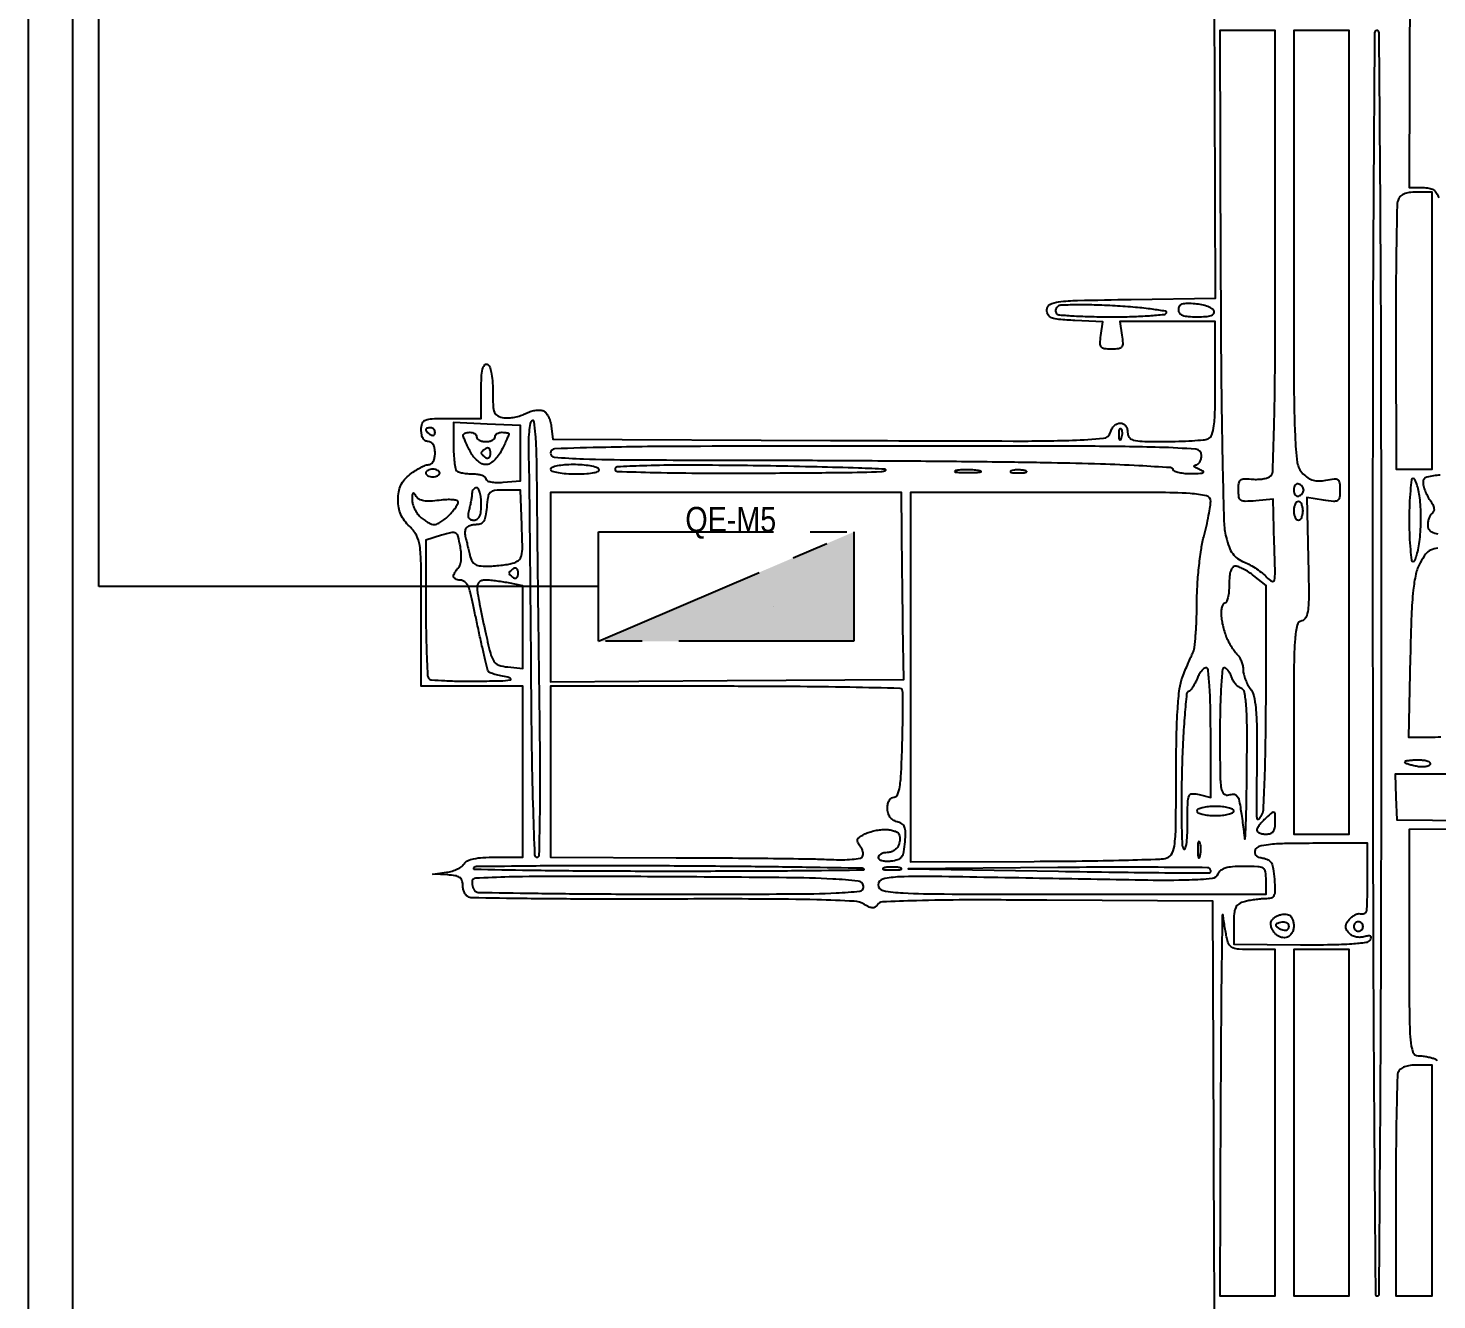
# Model space of a CAD drawing. Header units: millimetres. Extents: x -35961 to -35580, y 154458 to 154764.
# Drawn here: x -35925.649 to -35921.816, y 154645.311 to 154648.77 of the extents above; entities that cross this region are included whole.
import ezdxf

# ---------------------------------------------------------------- set-up
doc = ezdxf.new("R2010")
doc.units = ezdxf.units.MM
doc.header["$MEASUREMENT"] = 0
doc.linetypes.add('PHANTOM2', pattern=[31.75, 15.875, -3.175, 3.175, -3.175, 3.175, -3.175])
doc.layers.get('0').update_dxf_attribs({"color": 253})
for name, color, linetype in [('ELÉCTRICO', 255, 'Continuous'), ('LigacoesEletricos', 80, 'Continuous'), ('LigacoesParciais', 10, 'Continuous'), ('QuadrosMáquinas', 40, 'Continuous')]:
    doc.layers.add(name, color=color, linetype=linetype)
doc.styles.get("Standard").update_dxf_attribs({"font": 'ARIALN.TTF'})

msp = doc.modelspace()

# ---------------------------------------------------------------- hatches: boundary and pattern name
at = {"layer": 'QuadrosMáquinas', "linetype": 'PHANTOM2', "ltscale": 0.03}
h = msp.add_hatch(color=256, dxfattribs=at)
h.dxf.hatch_style = 1
h.paths.add_polyline_path([(-35923.4021, 154647.1027), (-35923.4021, 154647.4), (-35924.0975, 154647.1027)])

# ---------------------------------------------------------------- linework, layer by layer
at = {"color": 0, "elevation": 0}
for points in [[(-35921.8879, 154649.2107), (-35921.8912, 154648.3369), (-35921.8548, 154648.3369, -0.042244), (-35921.8371, 154648.3354, -0.100164), (-35921.8247, 154648.3307, -0.115508), (-35921.8163, 154648.322, -0.067766), (-35921.8105, 154648.3087, 0.041406)], [(-35922.4193, 154645.071, -0.000251), (-35922.4205, 154645.2641, -0.000379), (-35922.4217, 154645.4941, -0.000279), (-35922.4227, 154645.7488), (-35922.4248, 154646.3958), (-35922.8768, 154646.3983, 0.001571), (-35923.0987, 154646.3988, 0.00659), (-35923.232, 154646.3969, 0.003921), (-35923.3245, 154646.3937, 0.247556), (-35923.3381, 154646.3857, -0.098628), (-35923.3441, 154646.3794, -0.164167), (-35923.351, 154646.3773, -0.104392), (-35923.3601, 154646.3795, -0.027095), (-35923.3735, 154646.3868, 0.127289), (-35923.401, 154646.3953, 0.005494), (-35923.5029, 154646.3992, 0.006064), (-35923.6563, 154646.4014, 0.001337), (-35923.9196, 154646.4013, -0.001493), (-35924.1199, 154646.4012, -0.002396), (-35924.2908, 154646.4025, -0.000437), (-35924.4416, 154646.4045, -0.135669), (-35924.4531, 154646.4079, -0.106405), (-35924.4582, 154646.4128, -0.051211), (-35924.4625, 154646.4209, -0.047513), (-35924.4655, 154646.4306, -0.049696), (-35924.4664, 154646.4405, 0.09431), (-35924.4687, 154646.4524, 0.157021), (-35924.4751, 154646.4602, 0.103648), (-35924.487, 154646.4647, 0.028129), (-35924.5073, 154646.4668), (-35924.5481, 154646.4687), (-35924.5104, 154646.4742, 0.03837), (-35924.4953, 154646.4776, 0.038796), (-35924.4808, 154646.4833, 0.041705), (-35924.4692, 154646.4902, 0.109435), (-35924.4627, 154646.4974, -0.161159), (-35924.4539, 154646.5054, -0.052632), (-35924.4369, 154646.5109, -0.036932), (-35924.4122, 154646.5142, -0.014683), (-35924.3779, 154646.5152), (-35924.3031, 154646.5152), (-35924.3031, 154646.7476), (-35924.3031, 154646.98), (-35924.4413, 154646.98), (-35924.5795, 154646.98), (-35924.5795, 154647.1828, 0.002315), (-35924.5801, 154647.3148, 0.031361), (-35924.5836, 154647.3629, 0.089163), (-35924.5926, 154647.3908, 0.083445), (-35924.6109, 154647.4146, -0.045399), (-35924.6251, 154647.4303, -0.058679), (-35924.6348, 154647.4472, -0.05822), (-35924.6405, 154647.4659, -0.04374), (-35924.6423, 154647.4874, -0.041496), (-35924.6405, 154647.5094, -0.06949), (-35924.6349, 154647.5271, -0.07074), (-35924.6248, 154647.5424, -0.044627), (-35924.6092, 154647.5571, -0.022783), (-35924.5953, 154647.567, -0.02434), (-35924.5808, 154647.5755, -0.024866), (-35924.5677, 154647.5814, -0.094937), (-35924.559, 154647.5831, 0.168371), (-35924.5522, 154647.5854, 0.101284), (-35924.5467, 154647.592, 0.076532), (-35924.543, 154647.6021, 0.048608), (-35924.5418, 154647.6145, 0.04716), (-35924.5431, 154647.6276, 0.088208), (-35924.5469, 154647.6375, 0.118484), (-35924.5529, 154647.6437, 0.140575), (-35924.5607, 154647.6459, -0.140575), (-35924.5685, 154647.6482, -0.118484), (-35924.5745, 154647.6543, -0.088208), (-35924.5783, 154647.6642, -0.04716), (-35924.5795, 154647.6773, -0.077921), (-35924.5767, 154647.6954, -0.226921), (-35924.5682, 154647.7044, -0.085635), (-35924.5497, 154647.7081, -0.006367), (-35924.4979, 154647.7087), (-35924.4162, 154647.7087), (-35924.4162, 154647.7852, -0.010408), (-35924.4154, 154647.8215, -0.04401), (-35924.4126, 154647.843, -0.10375), (-35924.4077, 154647.8539, -0.328656), (-35924.4005, 154647.8562, -0.213833), (-35924.3938, 154647.8499, -0.046693), (-35924.3889, 154647.8344, -0.035922), (-35924.3858, 154647.8121, -0.016868), (-35924.3848, 154647.7829, 0.010344), (-35924.3839, 154647.7426, 0.088811), (-35924.38, 154647.725, 0.184035), (-35924.3713, 154647.7158, 0.076827), (-35924.3546, 154647.7108, 0.051103), (-35924.341, 154647.7102, 0.030643), (-35924.3249, 154647.7123, 0.030449), (-35924.309, 154647.7163, 0.045852), (-35924.2958, 154647.7219, -0.041815), (-35924.2834, 154647.7272, -0.038607), (-35924.27, 154647.7306, -0.040906), (-35924.2576, 154647.7317, -0.09346), (-35924.2483, 154647.73, -0.124794), (-35924.2408, 154647.7247, -0.053745), (-35924.2339, 154647.7145, -0.048588), (-35924.2284, 154647.7015, -0.046191), (-35924.2255, 154647.6875), (-35924.2215, 154647.6522), (-35923.466, 154647.649, 0.000446), (-35922.9685, 154647.6473, 0.007836), (-35922.8072, 154647.6494, 0.016777), (-35922.723, 154647.6547, 0.314569), (-35922.7039, 154647.671, -0.069759), (-35922.6999, 154647.6806, -0.069588), (-35922.6934, 154647.6888, -0.075572), (-35922.6854, 154647.6943, -0.114702), (-35922.6773, 154647.6962, -0.115978), (-35922.6694, 154647.6943, -0.109473), (-35922.6629, 154647.6891, -0.096727), (-35922.6587, 154647.681, -0.071894), (-35922.6573, 154647.671, 0.156644), (-35922.6529, 154647.6575, 0.177289), (-35922.6417, 154647.6499, 0.056476), (-35922.6174, 154647.6466, 0.005436), (-35922.5578, 154647.6459, 0.00705), (-35922.5182, 154647.6465, 0.008902), (-35922.4817, 154647.6482, 0.007317), (-35922.4512, 154647.6506, 0.06844), (-35922.4384, 154647.6535, 0.219566), (-35922.428, 154647.6643, 0.054746), (-35922.4222, 154647.6887, 0.026103), (-35922.4193, 154647.732, 0.004173), (-35922.4186, 154647.8169), (-35922.4186, 154647.9726), (-35922.5483, 154647.9726), (-35922.678, 154647.9726), (-35922.6725, 154647.9349, -0.023908), (-35922.6704, 154647.9131, -0.177169), (-35922.6734, 154647.9033, -0.200714), (-35922.6818, 154647.8984, -0.031807), (-35922.7012, 154647.8972, -0.031711), (-35922.7206, 154647.8984, -0.198651), (-35922.729, 154647.9032, -0.178405), (-35922.7321, 154647.913, -0.02479), (-35922.73, 154647.9343), (-35922.7246, 154647.9715), (-35922.8009, 154647.9752, -0.009072), (-35922.8441, 154647.9781, -0.069272), (-35922.864, 154647.9826, -0.172828), (-35922.8735, 154647.9907, -0.132029), (-35922.8771, 154648.004, -0.273243), (-35922.8686, 154648.0184, -0.095293), (-35922.8449, 154648.0261, -0.025445), (-35922.7931, 154648.0298, -0.001789), (-35922.6478, 154648.0325), (-35922.4184, 154648.036), (-35922.4216, 154649.1323)], [(-35921.8069, 154647.5546, 0.045843), (-35921.8432, 154647.5486, 0.341076), (-35921.8532, 154647.5356, 0.063347), (-35921.8519, 154647.5252, 0.0284), (-35921.8476, 154647.5119, 0.027556), (-35921.8415, 154647.4982, 0.033561), (-35921.8342, 154647.4862, -0.033585), (-35921.827, 154647.4742, -0.074855), (-35921.8235, 154647.4642, -0.116483), (-35921.824, 154647.4565, -0.184873), (-35921.8279, 154647.4513, 0.108209), (-35921.8328, 154647.4466, 0.050885), (-35921.8369, 154647.4388, 0.047088), (-35921.8397, 154647.4294, 0.048659), (-35921.8406, 154647.4197, 0.126441), (-35921.8375, 154647.4077, 0.158605), (-35921.8292, 154647.3999, 0.078438), (-35921.8128, 154647.3951, 0.015067)], [(-35921.8133, 154647.3557, 0.095321), (-35921.8325, 154647.3507, 0.122001), (-35921.8462, 154647.3394, 0.034809), (-35921.861, 154647.3161, 0.069415), (-35921.8727, 154647.2852, 0.029292), (-35921.8799, 154647.2413, 0.016934), (-35921.8847, 154647.1743, 0.003697), (-35921.8881, 154647.0586), (-35921.893, 154646.8418), (-35921.8362, 154646.8418, 0.015023), (-35921.8044, 154646.8428, 0.094191)], [(-35921.4983, 154646.5935), (-35921.8909, 154646.5902), (-35921.8909, 154646.2826, 0.001275), (-35921.8904, 154646.0875, 0.018272), (-35921.8875, 154646.0182, 0.060336), (-35921.8808, 154645.9851, 0.323519), (-35921.8668, 154645.9749, -0.025883), (-35921.8561, 154645.9744, -0.017054), (-35921.8439, 154645.9727, -0.017174), (-35921.8321, 154645.9702, -0.03151), (-35921.8228, 154645.9673, -0.103529), (-35921.8152, 154645.9624, -0.065705)]]:
    msp.add_lwpolyline(points, format="xyb", dxfattribs=at)
for points in [[(-35922.4041, 154648.1014, 0.001495), (-35922.4025, 154647.8231, 0.002987), (-35922.3992, 154647.6032, 0.001701), (-35922.395, 154647.4285, 0.053402), (-35922.3893, 154647.3858, 0.029026), (-35922.381, 154647.3591, 0.068905), (-35922.3712, 154647.3409, 0.081546), (-35922.358, 154647.3279, 0.055157), (-35922.3394, 154647.3177, -0.030192), (-35922.3235, 154647.3099, -0.020035), (-35922.3062, 154647.2993, -0.02019), (-35922.2902, 154647.2875, -0.036632), (-35922.2783, 154647.2765, 0.083199), (-35922.2647, 154647.266, 0.496511), (-35922.2578, 154647.2692, 0.059612), (-35922.2558, 154647.29, 0.00215), (-35922.2579, 154647.3697), (-35922.2615, 154647.4889), (-35922.3086, 154647.4847, -0.015736), (-35922.3369, 154647.4832, -0.145878), (-35922.3485, 154647.4863, -0.217074), (-35922.3542, 154647.4948, -0.040196), (-35922.3557, 154647.514, -0.035411), (-35922.3544, 154647.5321, -0.181721), (-35922.3497, 154647.5408, -0.173622), (-35922.3402, 154647.5445, -0.031773), (-35922.3212, 154647.5437, 0.02889), (-35922.3068, 154647.543, 0.027335), (-35922.2922, 154647.544, 0.028409), (-35922.2793, 154647.5463, 0.080081), (-35922.2709, 154647.5498, 0.250021), (-35922.2622, 154647.5647, 0.002897), (-35922.2585, 154647.683, 0.005314), (-35922.2559, 154647.8564, 0.001097), (-35922.2552, 154648.1618), (-35922.2552, 154648.7641), (-35922.3306, 154648.7641), (-35922.406, 154648.7641)], [(-35922.205, 154646.866), (-35922.205, 154646.578), (-35922.1296, 154646.578), (-35922.0542, 154646.578), (-35922.0542, 154647.671), (-35922.0542, 154648.7641), (-35922.1296, 154648.7641), (-35922.205, 154648.7641), (-35922.205, 154648.1736, 0.000663), (-35922.2045, 154647.7955, 0.009434), (-35922.2016, 154647.6606, 0.023218), (-35922.1953, 154647.589, 0.164499), (-35922.1801, 154647.5582, 0.050068), (-35922.1663, 154647.5469, 0.079398), (-35922.1523, 154647.5406, 0.075492), (-35922.1366, 154647.5387, 0.041115), (-35922.1173, 154647.541, -0.021146), (-35922.0948, 154647.5445, -0.185004), (-35922.0852, 154647.542, -0.212393), (-35922.0805, 154647.534, -0.028694), (-35922.0793, 154647.5139, -0.031991), (-35922.0806, 154647.4935, -0.228342), (-35922.0859, 154647.4854, -0.162892), (-35922.0967, 154647.483, -0.014971), (-35922.1244, 154647.4866), (-35922.1695, 154647.4939), (-35922.1657, 154647.3282, -0.003145), (-35922.1641, 154647.2312, -0.028572), (-35922.1661, 154647.189, -0.079778), (-35922.1719, 154647.1674, -0.244179), (-35922.1834, 154647.1582, 0.295437), (-35922.1958, 154647.1464, 0.039509), (-35922.2015, 154647.109, 0.016736), (-35922.2044, 154647.0377, 0.001647)], [(-35921.9903, 154647.0429, 0.000542), (-35921.9891, 154646.344, 0.001119), (-35921.9863, 154645.7978, 0.000058), (-35921.9828, 154645.3267, 0.412003), (-35921.9777, 154645.3216, 0.412201), (-35921.9726, 154645.3267, 0.000058), (-35921.9694, 154645.7975, 0.00112), (-35921.967, 154646.3436, 0.000541), (-35921.9663, 154647.0429, 0.000476), (-35921.967, 154647.8029, 0.001355), (-35921.9694, 154648.3321, 0.000105), (-35921.9726, 154648.7579, 0.411947), (-35921.9789, 154648.7641, 0.412145), (-35921.9851, 154648.7579, 0.000106), (-35921.988, 154648.3323, 0.001356), (-35921.9901, 154647.8033, 0.000475)], [(-35921.927, 154647.9255), (-35921.926, 154647.5705), (-35921.877, 154647.5705), (-35921.8281, 154647.5705), (-35921.8281, 154647.9475), (-35921.8281, 154648.3244), (-35921.8712, 154648.3244, 0.031215), (-35921.8912, 154648.3231, 0.072414), (-35921.9057, 154648.3191, 0.100226), (-35921.9154, 154648.3122, 0.113612), (-35921.9212, 154648.3024, 0.07143), (-35921.924, 154648.2855, 0.001016), (-35921.9258, 154648.1826, 0.002795), (-35921.927, 154648.0631, 0.001836)], [(-35922.8483, 154648.0128, 0.080735), (-35922.8516, 154648.0081, 0.091648), (-35922.8531, 154648.0029, 0.100727), (-35922.8526, 154647.9978, 0.120942), (-35922.8501, 154647.9937, 0.179926), (-35922.8426, 154647.9903, 0.004057), (-35922.8024, 154647.9877, 0.008612), (-35922.7548, 154647.9858, 0.005659), (-35922.6999, 154647.9851, 0.007044), (-35922.6451, 154647.9859, 0.010925), (-35922.5979, 154647.9883, 0.005417), (-35922.5585, 154647.9915, 0.235114), (-35922.5516, 154647.9958, 0.533668), (-35922.5537, 154648.0003, 0.007041), (-35922.59, 154648.0058, 0.012504), (-35922.6357, 154648.0109, 0.007067), (-35922.6914, 154648.0148, 0.00702), (-35922.7483, 154648.0173, 0.010572), (-35922.7979, 154648.0177, 0.005704), (-35922.8393, 154648.0167, 0.189539)], [(-35922.5191, 154648.0047, 0.165616), (-35922.516, 154647.9956, 0.13819), (-35922.5077, 154647.9895, 0.07228), (-35922.4926, 154647.9861, 0.019099), (-35922.4678, 154647.9851, 0.018072), (-35922.4446, 154647.986, 0.06403), (-35922.4301, 154647.9889, 0.141798), (-35922.4229, 154647.994, 0.254466), (-35922.4216, 154648.0008, 0.179929), (-35922.4267, 154648.0072, 0.044102), (-35922.4388, 154648.0131, 0.039557), (-35922.4549, 154648.0178, 0.030649), (-35922.4729, 154648.0205, 0.019591), (-35922.4957, 154648.0215, 0.083695), (-35922.5092, 154648.0193, 0.165406), (-35922.5163, 154648.0138, 0.147827)], [(-35924.567, 154647.6781, 0.151918), (-35924.5661, 154647.6754, 0.038439), (-35924.5633, 154647.6719, 0.035638), (-35924.5592, 154647.6681, 0.029505), (-35924.5544, 154647.6648, 0.082592), (-35924.5496, 154647.6628, 0.161196), (-35924.5455, 154647.6632, 0.182303), (-35924.5428, 154647.6658, 0.108972), (-35924.5418, 154647.6703, 0.093332), (-35924.5428, 154647.6754, 0.09642), (-35924.5455, 154647.6797, 0.099167), (-35924.5496, 154647.6826, 0.105053), (-35924.5544, 154647.6836, 0.042167), (-35924.5592, 154647.6832, 0.061769), (-35924.5633, 154647.682, 0.081139), (-35924.566, 154647.6802, 0.210953)], [(-35924.4916, 154647.636, 0.012681), (-35924.491, 154647.6119, 0.017241), (-35924.4891, 154647.5903, 0.014191), (-35924.4865, 154647.5727, 0.153426), (-35924.4832, 154647.5663, 0.12431), (-35924.4778, 154647.5631, 0.025624), (-35924.4668, 154647.5604, 0.025482), (-35924.4535, 154647.5586, 0.021582), (-35924.4392, 154647.558, -0.035609), (-35924.4256, 154647.557, -0.053985), (-35924.4141, 154647.5541, -0.070581), (-35924.4062, 154647.5498, -0.237001), (-35924.4036, 154647.5447, 0.287917), (-35924.4005, 154647.5396, 0.063099), (-35924.3903, 154647.5362, 0.045629), (-35924.3752, 154647.5346, 0.024401), (-35924.3565, 154647.5352), (-35924.3094, 154647.5391), (-35924.3094, 154647.6145), (-35924.3094, 154647.6899), (-35924.4005, 154647.6936), (-35924.4916, 154647.6973)], [(-35924.4651, 154647.6616, -0.203692), (-35924.4642, 154647.6652, -0.103848), (-35924.4605, 154647.6683, -0.075106), (-35924.4547, 154647.6704, -0.048478), (-35924.4476, 154647.671, -0.064853), (-35924.4404, 154647.6701, -0.082425), (-35924.4343, 154647.6674, -0.098894), (-35924.4302, 154647.6633, -0.148195), (-35924.4288, 154647.6585, 0.191087), (-35924.4268, 154647.6537, 0.088204), (-35924.4214, 154647.6496, 0.068025), (-35924.4132, 154647.6468, 0.048028), (-35924.4036, 154647.6459, 0.048028), (-35924.394, 154647.6468, 0.068025), (-35924.3859, 154647.6496, 0.088204), (-35924.3804, 154647.6537, 0.191087), (-35924.3785, 154647.6585, -0.148195), (-35924.377, 154647.6633, -0.098894), (-35924.373, 154647.6674, -0.082425), (-35924.3669, 154647.6701, -0.064853), (-35924.3597, 154647.671, -0.021774), (-35924.3524, 154647.6707, -0.034977), (-35924.3463, 154647.6698, -0.039124), (-35924.3419, 154647.6684, -0.305901), (-35924.3408, 154647.6667, -0.102902), (-35924.3414, 154647.6637, -0.003068), (-35924.3466, 154647.652, -0.00599), (-35924.353, 154647.6382, -0.004086), (-35924.3606, 154647.6227, -0.039834), (-35924.3701, 154647.6069, -0.051945), (-35924.3814, 154647.5942, -0.060869), (-35924.3931, 154647.5858, -0.125155), (-35924.4039, 154647.5831, -0.11884), (-35924.4142, 154647.5856, -0.054686), (-35924.4258, 154647.5933, -0.04979), (-35924.4369, 154647.6044, -0.048873), (-35924.4456, 154647.6177, -0.007534), (-35924.4526, 154647.6316, -0.009168), (-35924.4588, 154647.6448, -0.007939), (-35924.4636, 154647.6561, -0.061509)], [(-35924.2876, 154647.6106, -0.00576), (-35924.2862, 154647.5553, -0.000418), (-35924.2844, 154647.4027, -0.000585), (-35924.2827, 154647.2207, -0.000443), (-35924.2811, 154647.0209, 0.001639), (-35924.2789, 154646.7959, 0.004805), (-35924.2753, 154646.641, 0.001348), (-35924.2711, 154646.5214, 0.403142), (-35924.2647, 154646.5152, 0.407094), (-35924.2583, 154646.5214, 0.001978), (-35924.2563, 154646.6205, 0.00572), (-35924.2556, 154646.7516, 0.001856), (-35924.2576, 154646.9455, -0.000285), (-35924.2599, 154647.1225, -0.00029), (-35924.2621, 154647.2985, -0.000281), (-35924.2637, 154647.4516, -0.001197), (-35924.2645, 154647.543, 0.005178), (-35924.2656, 154647.6149, 0.014541), (-35924.2684, 154647.6651, 0.013182), (-35924.2723, 154647.6998, 0.542135), (-35924.278, 154647.7025, 0.214619), (-35924.2828, 154647.6954, 0.016936), (-35924.286, 154647.6723, 0.020629), (-35924.2878, 154647.6434, 0.014234)], [(-35922.6814, 154647.6637, 0.018894), (-35922.6807, 154647.6543, 0.168741), (-35922.6789, 154647.6507, 0.470617), (-35922.6766, 154647.6509, 0.054073), (-35922.6738, 154647.6561, 0.051402), (-35922.6718, 154647.663, 0.05415), (-35922.6714, 154647.67, 0.060344), (-35922.6724, 154647.6761, 0.126455), (-35922.6748, 154647.6802, 0.296942), (-35922.6775, 154647.6808, 0.208169), (-35922.6799, 154647.6785, 0.077125), (-35922.6813, 154647.6725, 0.028489)], [(-35924.2277, 154647.6145, 0.392852), (-35924.2173, 154647.6032, 0.009097), (-35924.1382, 154647.5989, 0.008117), (-35924.0047, 154647.5961, 0.00097), (-35923.7095, 154647.5953, -0.000971), (-35923.4871, 154647.5947, -0.000776), (-35923.2475, 154647.5932, -0.000784), (-35923.0257, 154647.5911, -0.001987), (-35922.8646, 154647.5887, -0.003002), (-35922.7308, 154647.5854, -0.006228), (-35922.6264, 154647.5809, -0.001902), (-35922.5409, 154647.5758, -0.303752), (-35922.5337, 154647.5703, 0.219766), (-35922.5292, 154647.5656, 0.038519), (-35922.5172, 154647.5619, 0.03552), (-35922.5014, 154647.5594, 0.025196), (-35922.4835, 154647.5589, 0.005994), (-35922.4587, 154647.5596, 0.116951), (-35922.4514, 154647.5617, 0.57917), (-35922.4514, 154647.5649, 0.031773), (-35922.4625, 154647.5705, -0.022562), (-35922.4713, 154647.5748, -0.099298), (-35922.4757, 154647.5784, -0.410092), (-35922.4754, 154647.5809, -0.160542), (-35922.4719, 154647.5822, 0.152978), (-35922.466, 154647.5845, 0.091309), (-35922.4609, 154647.5902, 0.075778), (-35922.4574, 154647.5986, 0.060238), (-35922.4562, 154647.6082, 0.391182), (-35922.4716, 154647.6248, 0.012727), (-35922.5701, 154647.6301, 0.006718), (-35922.7573, 154647.6329, 0.000372), (-35923.342, 154647.6334, 0.000547), (-35923.851, 154647.6328, 0.004772), (-35924.077, 154647.6301, 0.00335), (-35924.2164, 154647.6262, 0.404094)], [(-35924.4162, 154647.6145, 0.163822), (-35924.4154, 154647.6122, 0.033983), (-35924.4125, 154647.6088, 0.032351), (-35924.4084, 154647.6053, 0.025622), (-35924.4036, 154647.6019, 0.146489), (-35924.3989, 154647.6007, 0.191582), (-35924.3948, 154647.6024, 0.134005), (-35924.392, 154647.6073, 0.063222), (-35924.3911, 154647.6145, 0.063222), (-35924.392, 154647.6217, 0.134005), (-35924.3948, 154647.6266, 0.191582), (-35924.3989, 154647.6284, 0.146489), (-35924.4036, 154647.6271, 0.025622), (-35924.4084, 154647.6237, 0.032351), (-35924.4125, 154647.6202, 0.033983), (-35924.4154, 154647.6169, 0.163822)], [(-35924.567, 154647.5601, 0.17482), (-35924.5655, 154647.5561, 0.093122), (-35924.5614, 154647.5527, 0.073362), (-35924.5553, 154647.5504, 0.053595), (-35924.5481, 154647.5496, 0.053595), (-35924.5409, 154647.5504, 0.073362), (-35924.5348, 154647.5527, 0.093122), (-35924.5307, 154647.5561, 0.17482), (-35924.5293, 154647.5601, 0.17482), (-35924.5307, 154647.5641, 0.093122), (-35924.5348, 154647.5675, 0.073362), (-35924.5409, 154647.5698, 0.053595), (-35924.5481, 154647.5705, 0.053595), (-35924.5553, 154647.5698, 0.073362), (-35924.5614, 154647.5675, 0.093122), (-35924.5655, 154647.5641, 0.17482)], [(-35924.2277, 154647.5705, 0.333273), (-35924.224, 154647.5656, 0.026513), (-35924.2072, 154647.5617, 0.027583), (-35924.1847, 154647.5589, 0.016922), (-35924.1579, 154647.558, 0.013434), (-35924.129, 154647.5587, 0.036506), (-35924.1088, 154647.5613, 0.067066), (-35924.0973, 154647.5653, 0.439638), (-35924.0958, 154647.5705, 0.187586), (-35924.1023, 154647.5754, 0.024383), (-35924.1195, 154647.5794, 0.025672), (-35924.1413, 154647.5822, 0.018832), (-35924.1657, 154647.5831, 0.019057), (-35924.1894, 154647.5822, 0.030878), (-35924.2095, 154647.5794, 0.03204), (-35924.2242, 154647.5754, 0.321151)], [(-35924.0518, 154647.5709, 0.405014), (-35924.0457, 154647.5646, 0.001784), (-35923.9433, 154647.5618, 0.005529), (-35923.8096, 154647.56, 0.001882), (-35923.6152, 154647.5603, 0.001251), (-35923.4326, 154647.5617, 0.00591), (-35923.3279, 154647.564, 0.114708), (-35923.3161, 154647.5672, 0.757959), (-35923.3169, 154647.5704, 0.006245), (-35923.3896, 154647.5736, 0.001796), (-35923.5021, 154647.5768, 0.001807), (-35923.6291, 154647.5794, 0.001923), (-35923.7535, 154647.581, 0.002815), (-35923.8853, 154647.5815, 0.008028), (-35923.977, 154647.5799, 0.003649), (-35924.046, 154647.5771, 0.400076)], [(-35923.1254, 154647.5668, 0.248898), (-35923.1278, 154647.5649, 0.49082), (-35923.1268, 154647.563, 0.030832), (-35923.1133, 154647.5618, 0.00738), (-35923.0907, 154647.5616, 0.006817), (-35923.0682, 154647.5619, 0.040183), (-35923.0565, 154647.5632, 0.720633), (-35923.0563, 154647.565, 0.075924), (-35923.0626, 154647.567, 0.022548), (-35923.078, 154647.5686, 0.015659), (-35923.0954, 154647.5691, 0.015827), (-35923.1122, 154647.5685, 0.031163)], [(-35922.9747, 154647.5662, 0.31318), (-35922.9762, 154647.564, 0.333666), (-35922.9746, 154647.5619, 0.052471), (-35922.9661, 154647.5606, 0.014395), (-35922.9525, 154647.5604, 0.012823), (-35922.9391, 154647.5609, 0.080377), (-35922.9324, 154647.5625, 0.597527), (-35922.9322, 154647.5645, 0.087174), (-35922.937, 154647.5667, 0.037336), (-35922.9467, 154647.5684, 0.029507), (-35922.9573, 154647.5689, 0.030339), (-35922.9672, 154647.5682, 0.06278)], [(-35924.4492, 154647.4606, 0.035681), (-35924.4518, 154647.4471, 0.136451), (-35924.4506, 154647.4387, 0.199763), (-35924.4455, 154647.434, 0.089952), (-35924.4365, 154647.4323, 0.141321), (-35924.4271, 154647.435, 0.145139), (-35924.4208, 154647.4423, 0.083825), (-35924.4172, 154647.4554, 0.024551), (-35924.4162, 154647.4763, 0.027026), (-35924.4171, 154647.4932, 0.042582), (-35924.4199, 154647.5074, 0.052312), (-35924.4239, 154647.5174, 0.277684), (-35924.4288, 154647.5203, 0.12374), (-35924.4336, 154647.5191, 0.09957), (-35924.4377, 154647.5157, 0.089659), (-35924.4405, 154647.5106, 0.078351), (-35924.4415, 154647.5046, -0.030524), (-35924.4421, 154647.4966, -0.010353), (-35924.4438, 154647.4852, -0.010252), (-35924.4463, 154647.4726, -0.011611)], [(-35922.205, 154647.514, 0.064908), (-35922.204, 154647.5063, 0.107546), (-35922.201, 154647.5005, 0.143818), (-35922.1966, 154647.4975, 0.159683), (-35922.1915, 154647.4976, 0.073624), (-35922.1863, 154647.5002, 0.066918), (-35922.1819, 154647.5042, 0.070382), (-35922.179, 154647.5091, 0.102038), (-35922.178, 154647.514, 0.102038), (-35922.179, 154647.5189, 0.070382), (-35922.1819, 154647.5238, 0.066918), (-35922.1863, 154647.5278, 0.073624), (-35922.1915, 154647.5304, 0.159683), (-35922.1966, 154647.5305, 0.143818), (-35922.201, 154647.5275, 0.107546), (-35922.204, 154647.5217, 0.064908)], [(-35921.8909, 154647.4323, 0.008971), (-35921.8901, 154647.389, 0.014866), (-35921.8877, 154647.3525, 0.008552), (-35921.8844, 154647.3231, 0.376758), (-35921.8801, 154647.3193, 0.305365), (-35921.8755, 154647.3224, 0.024068), (-35921.8703, 154647.337, 0.026226), (-35921.8656, 154647.3565, 0.016574), (-35921.8621, 154647.3797, 0.017673), (-35921.8599, 154647.4067, 0.011589), (-35921.8591, 154647.4378, 0.011664), (-35921.8598, 154647.4683, 0.021885), (-35921.862, 154647.4928, 0.01913), (-35921.8655, 154647.5129, 0.029786), (-35921.8702, 154647.5299, 0.029732), (-35921.8753, 154647.5425, 0.288353), (-35921.88, 154647.5454, 0.376354), (-35921.8843, 154647.5416, 0.008696), (-35921.8877, 154647.5122, 0.014997), (-35921.8901, 154647.4757, 0.009051)], [(-35924.6045, 154647.4877, 0.07219), (-35924.6029, 154647.4761, 0.042394), (-35924.5978, 154647.463, 0.041439), (-35924.5904, 154647.4505, 0.054842), (-35924.5817, 154647.4406, 0.028703), (-35924.5718, 154647.4326, 0.029174), (-35924.5611, 154647.4259, 0.030498), (-35924.5512, 154647.4212, 0.095833), (-35924.544, 154647.4198, 0.110846), (-35924.5367, 154647.4214, 0.03028), (-35924.5262, 154647.4272, 0.029058), (-35924.5148, 154647.4353, 0.026641), (-35924.5041, 154647.4449, 0.020774), (-35924.4945, 154647.4554, 0.024841), (-35924.4864, 154647.466, 0.024754), (-35924.4805, 154647.4755, 0.126664), (-35924.479, 154647.4814, 0.344286), (-35924.4821, 154647.4854, 0.039573), (-35924.4941, 154647.4874, 0.034461), (-35924.5108, 154647.4877, 0.020459), (-35924.5305, 154647.4859, -0.021136), (-35924.5549, 154647.4836, -0.054242), (-35924.5726, 154647.4847, -0.080357), (-35924.585, 154647.4889, -0.130135), (-35924.5932, 154647.4965, 0.029633), (-35924.5988, 154647.5043, 0.407949), (-35924.6019, 154647.5046, 0.214692), (-35924.604, 154647.5007, 0.014006)], [(-35924.4577, 154647.4104, 0.068918), (-35924.4595, 154647.4058, 0.038986), (-35924.4605, 154647.4, 0.038093), (-35924.4605, 154647.3939, 0.050539), (-35924.4596, 154647.3884, -0.008037), (-35924.4577, 154647.3814, -0.001772), (-35924.4549, 154647.3693, -0.001842), (-35924.4516, 154647.3554, -0.001772), (-35924.4485, 154647.3412, 0.044948), (-35924.4427, 154647.3231, 0.139548), (-35924.4347, 154647.3131, 0.124247), (-35924.4221, 154647.3082, 0.032313), (-35924.4002, 154647.3069, 0.015667), (-35924.3826, 154647.3075, 0.011552), (-35924.3631, 154647.3093, 0.011698), (-35924.3448, 154647.3118, 0.025467), (-35924.3309, 154647.3147, 0.10084), (-35924.3149, 154647.3227, 0.168788), (-35924.3068, 154647.3352, 0.063412), (-35924.3042, 154647.3588, 0.005726), (-35924.3058, 154647.4182), (-35924.3094, 154647.514), (-35924.3534, 154647.514, 0.024877), (-35924.3799, 154647.5127, 0.171123), (-35924.3916, 154647.5072, 0.158479), (-35924.3977, 154647.4954, 0.020532), (-35924.4012, 154647.4669, -0.022858), (-35924.4043, 154647.4434, -0.088927), (-35924.4093, 154647.4297, -0.14953), (-35924.4172, 154647.4224, -0.112548), (-35924.4288, 154647.4198, 0.036799), (-35924.4382, 154647.4191, 0.041896), (-35924.447, 154647.417, 0.046352), (-35924.454, 154647.414, 0.139977)], [(-35924.2277, 154647.25), (-35924.2277, 154646.9923), (-35923.7472, 154646.9956), (-35923.2666, 154646.9989), (-35923.2686, 154647.1434, -0.00017), (-35923.2694, 154647.2067, -0.000121), (-35923.2703, 154647.2777, -0.000122), (-35923.2711, 154647.3454, -0.00026), (-35923.2717, 154647.3978), (-35923.2729, 154647.5077), (-35923.7503, 154647.5077), (-35924.2277, 154647.5077)], [(-35923.2478, 154647.0052), (-35923.2478, 154646.5026), (-35922.9117, 154646.5039, 0.00224), (-35922.7811, 154646.5049, 0.003348), (-35922.6669, 154646.5072, 0.001427), (-35922.5694, 154646.51, 0.070764), (-35922.5505, 154646.5133, 0.208629), (-35922.5362, 154646.526, 0.080923), (-35922.5289, 154646.552, 0.025401), (-35922.5258, 154646.6039, 0.002029), (-35922.5251, 154646.7413, -0.004476), (-35922.5241, 154646.8453, -0.011723), (-35922.5209, 154646.9199, -0.015002), (-35922.5158, 154646.9736, -0.061666), (-35922.5077, 154647.0052, -0.004068), (-35922.5004, 154647.0236, -0.00363), (-35922.4924, 154647.0426, -0.003643), (-35922.485, 154647.0596, -0.01127), (-35922.4797, 154647.071, 0.085759), (-35922.4754, 154647.0852, 0.009608), (-35922.472, 154647.1189, 0.011444), (-35922.4696, 154647.1594, 0.009051), (-35922.4688, 154647.2034, -0.014453), (-35922.4674, 154647.251, -0.01121), (-35922.4633, 154647.3027, -0.011367), (-35922.4572, 154647.3509, -0.02668), (-35922.45, 154647.3863, 0.007468), (-35922.4427, 154647.4158, 0.008196), (-35922.4367, 154647.4446, 0.007736), (-35922.4322, 154647.4694, 0.040324), (-35922.4311, 154647.4832, 0.34819), (-35922.4428, 154647.498, 0.042673), (-35922.4866, 154647.5044, 0.014093), (-35922.5764, 154647.5072, 0.0009), (-35922.8394, 154647.5077), (-35923.2478, 154647.5077)], [(-35922.205, 154647.4575, 0.048028), (-35922.204, 154647.4478, 0.068025), (-35922.2013, 154647.4397, 0.088204), (-35922.1972, 154647.4342, 0.191087), (-35922.1924, 154647.4323, 0.191087), (-35922.1876, 154647.4342, 0.088204), (-35922.1835, 154647.4397, 0.068025), (-35922.1808, 154647.4478, 0.048028), (-35922.1798, 154647.4575, 0.048028), (-35922.1808, 154647.4671, 0.068025), (-35922.1835, 154647.4752, 0.088204), (-35922.1876, 154647.4807, 0.191087), (-35922.1924, 154647.4826, 0.191087), (-35922.1972, 154647.4807, 0.088204), (-35922.2013, 154647.4752, 0.068025), (-35922.204, 154647.4671, 0.048028)], [(-35924.567, 154647.1936, 0.004248), (-35924.5663, 154647.1224, 0.006615), (-35924.5645, 154647.061, 0.002439), (-35924.562, 154647.0086, 0.185119), (-35924.5586, 154647.001, 0.180689), (-35924.5513, 154646.9977, 0.004771), (-35924.5154, 154646.9955, 0.009429), (-35924.4727, 154646.9941, 0.00624), (-35924.4235, 154646.9941, 0.003336), (-35924.364, 154646.9951, 0.027012), (-35924.3369, 154646.9973, 0.649714), (-35924.3358, 154647.0007, 0.12885), (-35924.3441, 154647.0047, -0.008008), (-35924.3625, 154647.0085, -0.011325), (-35924.3788, 154647.0126, -0.007623), (-35924.3921, 154647.0165, -0.137956), (-35924.3958, 154647.0189, -0.11957), (-35924.3981, 154647.0233, -0.001728), (-35924.4053, 154647.052, -0.004646), (-35924.4132, 154647.0856, -0.003034), (-35924.4217, 154647.1245, 0.001384), (-35924.4303, 154647.1646, 0.001705), (-35924.4386, 154647.202, 0.001406), (-35924.4458, 154647.2333, 0.012485), (-35924.4493, 154647.247, 0.070809), (-35924.4531, 154647.2554, 0.068703), (-35924.459, 154647.2625, 0.073875), (-35924.4662, 154647.2674, 0.11079), (-35924.4736, 154647.269, -0.053883), (-35924.4805, 154647.2698, -0.073622), (-35924.4863, 154647.272, -0.093334), (-35924.4902, 154647.2752, -0.174039), (-35924.4916, 154647.2791, -0.095522), (-35924.4906, 154647.2838, -0.0347), (-35924.4876, 154647.2901, -0.032879), (-35924.4833, 154647.2967, -0.033575), (-35924.4781, 154647.3025, 0.129079), (-35924.4733, 154647.3109, 0.045613), (-35924.4708, 154647.3246, 0.039566), (-35924.4706, 154647.3415, 0.029223), (-35924.473, 154647.3601, 0.01669), (-35924.4792, 154647.388, 0.196071), (-35924.4857, 154647.3968, 0.196224), (-35924.4965, 154647.3985, 0.016719), (-35924.5241, 154647.391), (-35924.567, 154647.3779)], [(-35924.3408, 154647.2879, 0.163822), (-35924.34, 154647.2855, 0.033983), (-35924.3371, 154647.2822, 0.032351), (-35924.3331, 154647.2786, 0.025622), (-35924.3282, 154647.2753, 0.146489), (-35924.3235, 154647.274, 0.191582), (-35924.3194, 154647.2758, 0.134005), (-35924.3166, 154647.2806, 0.063222), (-35924.3157, 154647.2879, 0.063222), (-35924.3166, 154647.2951, 0.134005), (-35924.3194, 154647.2999, 0.191582), (-35924.3235, 154647.3017, 0.146489), (-35924.3282, 154647.3004, 0.025622), (-35924.3331, 154647.2971, 0.032351), (-35924.3371, 154647.2935, 0.033983), (-35924.34, 154647.2902, 0.163822)], [(-35922.4023, 154647.1709, 0.027863), (-35922.4003, 154647.1554, 0.018094), (-35922.3963, 154647.1376, 0.018202), (-35922.3911, 154647.1206, 0.03265), (-35922.3855, 154647.1071, 0.01695), (-35922.379, 154647.0951, 0.013933), (-35922.3713, 154647.0827, 0.014164), (-35922.3636, 154647.0718, 0.035876), (-35922.3572, 154647.0644, -0.071754), (-35922.3518, 154647.0572, -0.037794), (-35922.3472, 154647.047, -0.036652), (-35922.344, 154647.0355, -0.046462), (-35922.3428, 154647.0246, 0.056833), (-35922.3413, 154647.013, 0.030467), (-35922.3369, 154646.9991, 0.029909), (-35922.3307, 154646.9853, 0.040939), (-35922.3234, 154646.9738, -0.104568), (-35922.314, 154646.9538, -0.033412), (-35922.3086, 154646.9212, -0.020902), (-35922.3058, 154646.8717, -0.005381), (-35922.3056, 154646.7916, 0.000562), (-35922.306, 154646.7305, 0.000835), (-35922.3062, 154646.677, 0.00036), (-35922.3063, 154646.6312, 0.017084), (-35922.3059, 154646.622, 0.196802), (-35922.3045, 154646.619, 0.302557), (-35922.3018, 154646.6186, 0.106088), (-35922.2977, 154646.6218, 0.031269), (-35922.2929, 154646.6283, 0.131922), (-35922.2878, 154646.6441, 0.002687), (-35922.2841, 154646.7282, 0.005937), (-35922.2815, 154646.8296, 0.003487), (-35922.2805, 154646.9509), (-35922.2804, 154647.2546), (-35922.3135, 154647.2807, 0.022783), (-35922.3274, 154647.2906, 0.02434), (-35922.3419, 154647.2991, 0.024866), (-35922.3549, 154647.305, 0.094937), (-35922.3637, 154647.3067, 0.208628), (-35922.3712, 154647.3034, 0.105184), (-35922.3766, 154647.2944, 0.060742), (-35922.3799, 154647.279, 0.021558), (-35922.3809, 154647.2564, -0.022636), (-35922.3817, 154647.2372, -0.036255), (-35922.3844, 154647.221, -0.041354), (-35922.3882, 154647.2093, -0.301135), (-35922.3929, 154647.2062, 0.264252), (-35922.3974, 154647.2037, 0.069149), (-35922.4007, 154647.1958, 0.051656), (-35922.4025, 154647.1844, 0.032372)], [(-35924.4275, 154647.247, 0.029625), (-35924.426, 154647.2336, 0.003465), (-35924.4206, 154647.2038, 0.004147), (-35924.4136, 154647.1685, 0.003381), (-35924.4056, 154647.1308, 0.006626), (-35924.3914, 154647.0705, 0.079398), (-35924.3821, 154647.0486, 0.171993), (-35924.3687, 154647.038, 0.058278), (-35924.3439, 154647.0326), (-35924.3031, 154647.0287), (-35924.3031, 154647.141), (-35924.3031, 154647.2533), (-35924.3424, 154647.2612, 0.009941), (-35924.3591, 154647.2642, 0.008319), (-35924.377, 154647.2667, 0.008415), (-35924.3935, 154647.2685, 0.022677), (-35924.4052, 154647.269, 0.078126), (-35924.4148, 154647.2675, 0.116837), (-35924.4221, 154647.2631, 0.122247), (-35924.4264, 154647.2561, 0.09069)], [(-35922.5093, 154646.7578, 0.005015), (-35922.5108, 154646.6787, 0.007434), (-35922.5104, 154646.6094, 0.003776), (-35922.5088, 154646.5509, 0.133124), (-35922.5048, 154646.538, 0.599354), (-35922.5006, 154646.5383, 0.066292), (-35922.4972, 154646.5501, 0.02747), (-35922.4949, 154646.5738, 0.009951), (-35922.4941, 154646.6076, -0.004639), (-35922.4935, 154646.6647, -0.090972), (-35922.49, 154646.6818, -0.297143), (-35922.4812, 154646.6879, -0.069535), (-35922.4625, 154646.6859), (-35922.4311, 154646.678), (-35922.4311, 154646.8542, 0.005246), (-35922.4319, 154646.9292, 0.012997), (-35922.4345, 154646.9842, 0.008452), (-35922.4382, 154647.0251, 0.383274), (-35922.444, 154647.0303, 0.174015), (-35922.4497, 154647.0282, 0.050545), (-35922.4564, 154647.0215, 0.044198), (-35922.463, 154647.0117, 0.034922), (-35922.4683, 154647.0002, -0.026917), (-35922.4736, 154646.9884, -0.030447), (-35922.4799, 154646.9776, -0.031871), (-35922.4863, 154646.9693, -0.123161), (-35922.4916, 154646.9657, 0.285479), (-35922.4965, 154646.9593, 0.003193), (-35922.5017, 154646.9028, 0.008643), (-35922.5062, 154646.8361, 0.005381)], [(-35922.406, 154646.8536, 0.002195), (-35922.4055, 154646.7413, 0.033727), (-35922.4026, 154646.7028, 0.165036), (-35922.3949, 154646.6877, 0.276824), (-35922.3815, 154646.6846, -0.077782), (-35922.3688, 154646.6865, -0.20777), (-35922.3605, 154646.6829, -0.124727), (-35922.3548, 154646.6726, -0.022063), (-35922.3503, 154646.6509, -0.005241), (-35922.3473, 154646.6318, -0.00296), (-35922.3441, 154646.6087, -0.002954), (-35922.3412, 154646.5853, -0.004845), (-35922.339, 154646.5654, 0.917607), (-35922.3372, 154646.5655, 0.009113), (-35922.3353, 154646.6, 0.004671), (-35922.3337, 154646.662, 0.002001), (-35922.3326, 154646.7449, 0.002747), (-35922.3322, 154646.8658, 0.01722), (-35922.3344, 154646.9275, 0.02913), (-35922.3391, 154646.9635, 0.259885), (-35922.349, 154646.9753, -0.081614), (-35922.3566, 154646.9798, -0.045401), (-35922.3642, 154646.9873, -0.043753), (-35922.3707, 154646.9966, -0.053787), (-35922.3749, 154647.0063, 0.041628), (-35922.3787, 154647.0155, 0.051247), (-35922.3838, 154647.0233, 0.059868), (-35922.3892, 154647.0286, 0.164729), (-35922.3943, 154647.0303, 0.389417), (-35922.3991, 154647.0258, 0.0048), (-35922.4026, 154646.9798, 0.010715), (-35922.4052, 154646.9232, 0.005836)], [(-35924.2277, 154646.7476), (-35924.2277, 154646.5152), (-35923.8854, 154646.5139, -0.00096), (-35923.7485, 154646.5132, -0.001173), (-35923.6205, 154646.5119, -0.00098), (-35923.5129, 154646.5104, -0.008316), (-35923.4645, 154646.5088, 0.014636), (-35923.4339, 154646.5082, 0.021206), (-35923.4069, 154646.5096, 0.017667), (-35923.3854, 154646.5124, 0.216439), (-35923.3786, 154646.5169, 0.131172), (-35923.3769, 154646.5227, 0.066969), (-35923.3777, 154646.5304, 0.059392), (-35923.3807, 154646.5387, 0.05501), (-35923.3857, 154646.5463, -0.063597), (-35923.3916, 154646.5556, -0.195219), (-35923.392, 154646.5629, -0.152593), (-35923.387, 154646.5696, -0.035315), (-35923.375, 154646.5771, -0.041235), (-35923.3631, 154646.5823, -0.023364), (-35923.348, 154646.5866, -0.023195), (-35923.3323, 154646.5896, -0.035101), (-35923.3184, 154646.5906, -0.033458), (-35923.3059, 154646.5897, -0.038619), (-35923.2941, 154646.5872, -0.042214), (-35923.2847, 154646.5835, -0.140994), (-35923.2799, 154646.5791, -0.098775), (-35923.2777, 154646.5733, -0.044764), (-35923.2771, 154646.5652, -0.041972), (-35923.2781, 154646.5562, -0.044889), (-35923.2805, 154646.5477, -0.093187), (-35923.2852, 154646.5401, -0.066789), (-35923.2929, 154646.5336, -0.064921), (-35923.3023, 154646.5292, -0.076809), (-35923.3119, 154646.5277, 0.05438), (-35923.321, 154646.5268, 0.074067), (-35923.3287, 154646.5238, 0.093691), (-35923.3339, 154646.5195, 0.17271), (-35923.3357, 154646.5143, 0.249719), (-35923.3331, 154646.5095, 0.081602), (-35923.3256, 154646.5061, 0.058686), (-35923.3144, 154646.5044, 0.036601), (-35923.3012, 154646.5049, 0.049966), (-35923.2823, 154646.509, 0.156155), (-35923.2719, 154646.5165, 0.11686), (-35923.2661, 154646.5301, 0.022374), (-35923.2626, 154646.557, 0.020256), (-35923.2616, 154646.5828, 0.09586), (-35923.2644, 154646.5972, 0.153773), (-35923.2716, 154646.606, 0.081062), (-35923.2846, 154646.6118, -0.0776), (-35923.2958, 154646.6167, -0.097876), (-35923.304, 154646.6245, -0.092295), (-35923.3089, 154646.6352, -0.061789), (-35923.3106, 154646.6486, -0.052222), (-35923.3093, 154646.6606, -0.083709), (-35923.3055, 154646.6702, -0.1085), (-35923.2997, 154646.6763, -0.150043), (-35923.2925, 154646.6785, 0.310317), (-35923.2832, 154646.6849, 0.053218), (-35923.2773, 154646.7069, 0.026723), (-35923.2733, 154646.7465, 0.004921), (-35923.2705, 154646.8199, 0.002756), (-35923.2693, 154646.8747, 0.004172), (-35923.2689, 154646.9224, 0.001664), (-35923.269, 154646.9633, 0.097163), (-35923.2705, 154646.9706, 0.297258), (-35923.2761, 154646.9745, 0.000406), (-35923.4132, 154646.9773, 0.003049), (-35923.568, 154646.9794, 0.001852), (-35923.7511, 154646.98), (-35924.2277, 154646.98)], [(-35921.9268, 154646.6789), (-35921.9246, 154646.6164), (-35921.537, 154646.6129, 0.001038), (-35921.3876, 154646.6119, 0.00165), (-35921.2597, 154646.6117, 0.000335), (-35921.1471, 154646.6119, 0.080236), (-35921.137, 154646.6136, 0.262988), (-35921.1321, 154646.6191, 0.018121), (-35921.1282, 154646.6402, 0.022069), (-35921.1254, 154646.6672, 0.014512), (-35921.1245, 154646.6984, 0.00669), (-35921.1252, 154646.7487, 0.082739), (-35921.1288, 154646.7675, 0.220826), (-35921.1375, 154646.7761, 0.086335), (-35921.1546, 154646.779, 0.058092), (-35921.1666, 154646.7776, 0.059009), (-35921.1779, 154646.7735, 0.065064), (-35921.1869, 154646.7674, 0.119725), (-35921.1918, 154646.7602, -0.279862), (-35921.2058, 154646.7494, -0.01557), (-35921.263, 154646.7447, -0.011142), (-35921.3601, 154646.7419, -0.001506), (-35921.5641, 154646.7413), (-35921.929, 154646.7413)], [(-35921.9034, 154646.7742, 0.301474), (-35921.902, 154646.772, 0.017268), (-35921.8941, 154646.769, 0.021664), (-35921.8839, 154646.766, 0.013744), (-35921.8717, 154646.7633, 0.034573), (-35921.8591, 154646.7618, 0.043863), (-35921.8474, 154646.7622, 0.0501), (-35921.838, 154646.7644, 0.174824), (-35921.8333, 154646.7681, 0.359763), (-35921.8339, 154646.7723, 0.10349), (-35921.8398, 154646.7758, 0.055737), (-35921.8507, 154646.7783, 0.026952), (-35921.865, 154646.779, 0.011767), (-35921.8797, 154646.7787, 0.019409), (-35921.8921, 154646.7776, 0.014139), (-35921.9018, 154646.7761, 0.362071)], [(-35922.4688, 154646.6408, 0.295869), (-35922.4657, 154646.636, 0.04382), (-35922.454, 154646.6319, 0.037669), (-35922.4378, 154646.6292, 0.023598), (-35922.4186, 154646.6283, 0.023598), (-35922.3993, 154646.6292, 0.037669), (-35922.3831, 154646.6319, 0.04382), (-35922.3715, 154646.636, 0.295869), (-35922.3683, 154646.6408, 0.295869), (-35922.3715, 154646.6457, 0.04382), (-35922.3831, 154646.6497, 0.037669), (-35922.3993, 154646.6525, 0.023598), (-35922.4186, 154646.6534, 0.023598), (-35922.4378, 154646.6525, 0.037669), (-35922.454, 154646.6497, 0.04382), (-35922.4657, 154646.6457, 0.295869)], [(-35922.3055, 154646.5886, 0.21777), (-35922.3036, 154646.5846, 0.078499), (-35922.2981, 154646.5811, 0.059688), (-35922.29, 154646.5788, 0.040344), (-35922.2804, 154646.578, 0.077306), (-35922.2684, 154646.5799, 0.155377), (-35922.2607, 154646.5853, 0.122462), (-35922.2565, 154646.5953, 0.039568), (-35922.2552, 154646.6114, 0.009647), (-35922.2556, 154646.6329, 0.290928), (-35922.2586, 154646.6372, 0.28175), (-35922.2638, 154646.6364, 0.0092), (-35922.2804, 154646.622, 0.021385), (-35922.29, 154646.6125, 0.02603), (-35922.2981, 154646.6028, 0.026046), (-35922.304, 154646.5941, 0.136196)], [(-35922.4664, 154646.534, 0.012823), (-35922.4658, 154646.5206, 0.080377), (-35922.4643, 154646.5139, 0.597527), (-35922.4623, 154646.5137, 0.087174), (-35922.4601, 154646.5186, 0.037336), (-35922.4583, 154646.5282, 0.029507), (-35922.4578, 154646.5388, 0.030339), (-35922.4586, 154646.5487, 0.06278), (-35922.4606, 154646.5563, 0.31318), (-35922.4628, 154646.5577, 0.333666), (-35922.4648, 154646.5561, 0.052471), (-35922.4661, 154646.5476, 0.014395)], [(-35922.3683, 154646.3326), (-35922.3683, 154646.2785), (-35922.187, 154646.2772, 0.004739), (-35922.1031, 154646.2774, 0.01476), (-35922.0467, 154646.2798, 0.014397), (-35922.0076, 154646.2837, 0.225899), (-35921.9966, 154646.2907, 0.093779), (-35921.9943, 154646.2969, 0.344874), (-35921.9961, 154646.3003, 0.146993), (-35922.0022, 154646.3011, 0.023488), (-35922.0141, 154646.2986, -0.06503), (-35922.0256, 154646.2971, -0.061961), (-35922.0373, 154646.2986, -0.065275), (-35922.0476, 154646.3028, -0.091715), (-35922.0553, 154646.3092, -0.056436), (-35922.0615, 154646.3187, -0.125761), (-35922.0633, 154646.327, -0.118451), (-35922.061, 154646.3356, -0.047015), (-35922.0541, 154646.3457, -0.04786), (-35922.047, 154646.3528, -0.049947), (-35922.0388, 154646.3582, -0.055241), (-35922.0308, 154646.3614, -0.12366), (-35922.0243, 154646.3615, 0.065472), (-35922.0187, 154646.361, 0.076753), (-35922.0134, 154646.362, 0.088903), (-35922.0094, 154646.3643, 0.138229), (-35922.0071, 154646.3676, 0.070511), (-35922.0058, 154646.3744, 0.002659), (-35922.0049, 154646.4001, 0.004749), (-35922.0042, 154646.4306, 0.00332), (-35922.0039, 154646.4649), (-35922.0039, 154646.5529), (-35922.1534, 154646.5529, 0.004847), (-35922.2305, 154646.5521, 0.023912), (-35922.2739, 154646.5492, 0.041539), (-35922.2997, 154646.544, 0.235017), (-35922.3097, 154646.5348, 0.116755), (-35922.3108, 154646.5268, 0.165324), (-35922.3079, 154646.5204, 0.120596), (-35922.3006, 154646.5156, 0.048915), (-35922.2891, 154646.5128, -0.087397), (-35922.2749, 154646.5082, -0.145792), (-35922.266, 154646.4994, -0.088442), (-35922.2608, 154646.4839, -0.019147), (-35922.2576, 154646.4555, -0.012851), (-35922.2562, 154646.424, -0.115367), (-35922.259, 154646.4106, -0.221204), (-35922.2668, 154646.4041, -0.063957), (-35922.2828, 154646.4019, 0.020224), (-35922.2959, 154646.4013, 0.011921), (-35922.3115, 154646.3996, 0.011916), (-35922.3271, 154646.3971, 0.019926), (-35922.34, 154646.3942, 0.077314), (-35922.3546, 154646.3877, 0.143555), (-35922.3631, 154646.378, 0.089318), (-35922.3672, 154646.3619, 0.018419)], [(-35924.437, 154646.486, 0.661858), (-35924.4356, 154646.4825, 0.000366), (-35924.2849, 154646.48, 0.002534), (-35924.1131, 154646.4781, 0.001483), (-35923.9074, 154646.4775, 0.000921), (-35923.7014, 154646.4779, 0.001559), (-35923.5288, 154646.479, 0.000139), (-35923.3754, 154646.4806, 0.664397), (-35923.3745, 154646.4828, 0.194599), (-35923.3797, 154646.485, 0.000136), (-35923.5323, 154646.4875, 0.001541), (-35923.7027, 154646.4897, 0.000938), (-35923.9041, 154646.4913, 0.001529), (-35924.1058, 154646.4919, 0.002488), (-35924.277, 154646.4911, 0.000351), (-35924.4288, 154646.4895, 0.195971)], [(-35923.3357, 154646.4403, 0.36105), (-35923.3224, 154646.4244, 0.034079), (-35923.268, 154646.418, 0.011512), (-35923.1565, 154646.4151, 0.000637), (-35922.808, 154646.4147), (-35922.2804, 154646.4147), (-35922.2804, 154646.4524, 0.038142), (-35922.2821, 154646.4752, 0.220548), (-35922.2886, 154646.485, 0.128025), (-35922.3026, 154646.4893, 0.01017), (-35922.3418, 154646.4901, 0.017288), (-35922.3718, 154646.489, 0.055583), (-35922.3915, 154646.4854, 0.091395), (-35922.404, 154646.479, 0.13801), (-35922.4113, 154646.4692, -0.283853), (-35922.4275, 154646.4569, -0.018072), (-35922.4896, 154646.453, -0.010278), (-35922.6019, 154646.4524, -0.000969), (-35922.8775, 154646.4572, 0.000713), (-35923.1816, 154646.4626, 0.013284), (-35923.2776, 154646.4616, 0.044672), (-35923.3232, 154646.4558, 0.352452)], [(-35923.32, 154646.4862, 0.161593), (-35923.3233, 154646.484, 0.542911), (-35923.3226, 154646.4821, 0.052887), (-35923.3137, 154646.4808, 0.011065), (-35923.298, 154646.4804, 0.011065), (-35923.2823, 154646.4808, 0.052887), (-35923.2734, 154646.4821, 0.542911), (-35923.2728, 154646.484, 0.161593), (-35923.276, 154646.4862, 0.039571), (-35923.286, 154646.4879, 0.024357), (-35923.298, 154646.4885, 0.024357), (-35923.31, 154646.4879, 0.039571)], [(-35922.8469, 154646.4871), (-35923.254, 154646.4838), (-35922.8457, 154646.4769, 0.000879), (-35922.6888, 154646.4745, 0.001438), (-35922.5558, 154646.4731, 0.00014), (-35922.4369, 154646.4723, 0.158277), (-35922.4322, 154646.4737, 0.148594), (-35922.4307, 154646.4757, 0.120384), (-35922.4304, 154646.4783, 0.097697), (-35922.4313, 154646.4812, 0.069233), (-35922.4334, 154646.484, 0.19659), (-35922.4396, 154646.4866, 0.000336), (-35922.5575, 154646.4875, 0.002439), (-35922.6904, 154646.4879, 0.001497)], [(-35924.4413, 154646.4483, 0.043523), (-35924.4407, 154646.4412, 0.036554), (-35924.4389, 154646.4339, 0.038069), (-35924.4362, 154646.4275, 0.078427), (-35924.4329, 154646.423, 0.194498), (-35924.4249, 154646.4196, 0.000335), (-35924.2724, 154646.4171, 0.002425), (-35924.1005, 154646.4153, 0.001489), (-35923.8981, 154646.4147, 0.000759), (-35923.5719, 154646.4152, 0.009759), (-35923.4499, 154646.4179, 0.019423), (-35923.3857, 154646.4231, 0.434985), (-35923.3758, 154646.4367, 0.327848), (-35923.3905, 154646.4503, 0.016558), (-35923.4595, 154646.4558, 0.009453), (-35923.5858, 154646.4594, 0.000802), (-35923.9107, 154646.4619, 0.001076), (-35924.1957, 154646.4631, 0.006879), (-35924.3401, 154646.4614, 0.005205), (-35924.432, 154646.458, 0.40067)], [(-35922.4041, 154645.8587), (-35922.406, 154645.3216), (-35922.3306, 154645.3216), (-35922.2552, 154645.3216), (-35922.2552, 154645.7928), (-35922.2552, 154646.2639), (-35922.3178, 154646.2639, -0.013254), (-35922.3532, 154646.2648, -0.084413), (-35922.3707, 154646.2688, -0.158557), (-35922.3805, 154646.2772, -0.08406), (-35922.3866, 154646.2922, -0.008911), (-35922.3893, 154646.3057, -0.004191), (-35922.3924, 154646.3232, -0.004152), (-35922.3953, 154646.3416, -0.00583), (-35922.3975, 154646.3581, 0.93211), (-35922.3995, 154646.358, 0.000789), (-35922.4014, 154646.227, 0.001575), (-35922.403, 154646.0622, 0.000845)], [(-35922.2678, 154646.3342, -0.115643), (-35922.2663, 154646.3405, -0.06564), (-35922.2619, 154646.347, -0.060045), (-35922.2554, 154646.3528, -0.06052), (-35922.2478, 154646.3568, -0.044889), (-35922.2393, 154646.3592, -0.041972), (-35922.2303, 154646.3602, -0.044764), (-35922.2222, 154646.3596, -0.098775), (-35922.2164, 154646.3574, -0.114531), (-35922.212, 154646.3531, -0.0496), (-35922.2083, 154646.3457, -0.045551), (-35922.2058, 154646.3367, -0.045223), (-35922.205, 154646.3273, -0.069147), (-35922.2063, 154646.318, -0.063051), (-35922.2101, 154646.3091, -0.066754), (-35922.2157, 154646.3019, -0.102797), (-35922.2223, 154646.2976, -0.087391), (-35922.23, 154646.2962, -0.062739), (-35922.2387, 154646.2971, -0.061633), (-35922.247, 154646.3002, -0.07672), (-35922.2537, 154646.3051, -0.046319), (-35922.2591, 154646.3116, -0.037261), (-35922.2636, 154646.3195, -0.038551), (-35922.2668, 154646.3274, -0.074424)], [(-35922.2444, 154646.3366, 0.033951), (-35922.2521, 154646.3335, 0.286646), (-35922.254, 154646.3304, 0.233206), (-35922.2522, 154646.3269, 0.024362), (-35922.2443, 154646.3215, 0.052326), (-35922.2377, 154646.3183, 0.061761), (-35922.2309, 154646.3168, 0.07231), (-35922.2249, 154646.317, 0.149701), (-35922.2209, 154646.3192, 0.099724), (-35922.2186, 154646.3226, 0.098103), (-35922.2178, 154646.3267, 0.097782), (-35922.2186, 154646.3308, 0.098356), (-35922.2209, 154646.3343, 0.115259), (-35922.225, 154646.3368, 0.057227), (-35922.231, 154646.3381, 0.052345), (-35922.2378, 154646.3381, 0.052621)], [(-35922.0416, 154646.3267, 0.099038), (-35922.0407, 154646.3219, 0.097945), (-35922.0379, 154646.3179, 0.097945), (-35922.0339, 154646.3151, 0.099038), (-35922.0291, 154646.3142, 0.099038), (-35922.0243, 154646.3151, 0.097945), (-35922.0202, 154646.3179, 0.097945), (-35922.0175, 154646.3219, 0.099038), (-35922.0165, 154646.3267, 0.099038), (-35922.0175, 154646.3315, 0.097945), (-35922.0202, 154646.3356, 0.097945), (-35922.0243, 154646.3383, 0.099038), (-35922.0291, 154646.3393, 0.099038), (-35922.0339, 154646.3383, 0.097945), (-35922.0379, 154646.3356, 0.097945), (-35922.0407, 154646.3315, 0.099038)], [(-35921.9271, 154645.6175), (-35921.927, 154645.3216), (-35921.8775, 154645.3216), (-35921.8281, 154645.3216), (-35921.8281, 154645.6357), (-35921.8281, 154645.9498), (-35921.8707, 154645.9498, 0.03473), (-35921.8885, 154645.9486, 0.053195), (-35921.9035, 154645.9448, 0.066321), (-35921.9145, 154645.939, 0.14808), (-35921.9203, 154645.9316, 0.08514), (-35921.9231, 154645.9175, 0.001237), (-35921.9252, 154645.8319, 0.003358), (-35921.9267, 154645.7323, 0.002205)]]:
    msp.add_lwpolyline(points, format="xyb", close=True, dxfattribs=at)
msp.add_lwpolyline([(-35922.205, 154645.7928), (-35922.205, 154645.3216), (-35922.1296, 154645.3216), (-35922.0542, 154645.3216), (-35922.0542, 154645.7928), (-35922.0542, 154646.2639), (-35922.1296, 154646.2639), (-35922.205, 154646.2639)], close=True, dxfattribs=at)
at = {"layer": 'ELÉCTRICO', "color": 8, "linetype": 'Continuous', "ltscale": 0.03}
msp.add_line((-35925.6491, 154666.3245, 0), (-35925.6491, 154638.9261, 0), dxfattribs=at)
at = {"layer": 'ELÉCTRICO', "color": 1, "linetype": 'Continuous', "ltscale": 0.03}
msp.add_line((-35923.6218, 154647.1963), (-35923.6218, 154647.1963), dxfattribs=at)
at = {"layer": 'LigacoesEletricos', "color": 3, "linetype": 'Continuous', "ltscale": 0.03}
for p, q in [((-35925.457, 154647.2514, 0), (-35925.457, 154653.6274, 0)), ((-35924.0975, 154647.2514, 0), (-35925.457, 154647.2514, 0))]:
    msp.add_line(p, q, dxfattribs=at)
at = {"layer": 'LigacoesParciais', "color": 1, "linetype": 'Continuous', "ltscale": 0.03}
msp.add_line((-35925.528, 154639.5104), (-35925.528, 154653.732), dxfattribs=at)
at = {"layer": 'QuadrosMáquinas', "linetype": 'PHANTOM2', "ltscale": 0.03}
msp.add_line((-35924.0975, 154647.1027, 0), (-35923.4021, 154647.4, 0), dxfattribs=at)
at = {"layer": 'QuadrosMáquinas', "linetype": 'PHANTOM2', "ltscale": 0.03, "elevation": 0}
msp.add_lwpolyline([(-35924.0975, 154647.4), (-35923.4021, 154647.4), (-35923.4021, 154647.1027), (-35924.0975, 154647.1027)], close=True, dxfattribs=at)

# ---------------------------------------------------------------- texts
at = {"layer": 'QuadrosMáquinas', "linetype": 'PHANTOM2', "ltscale": 0.03}
msp.add_text('QE-M5', height=0.06817, dxfattribs=at).set_placement((-35923.8608, 154647.4, 0))

doc.saveas('drawing.dxf')
